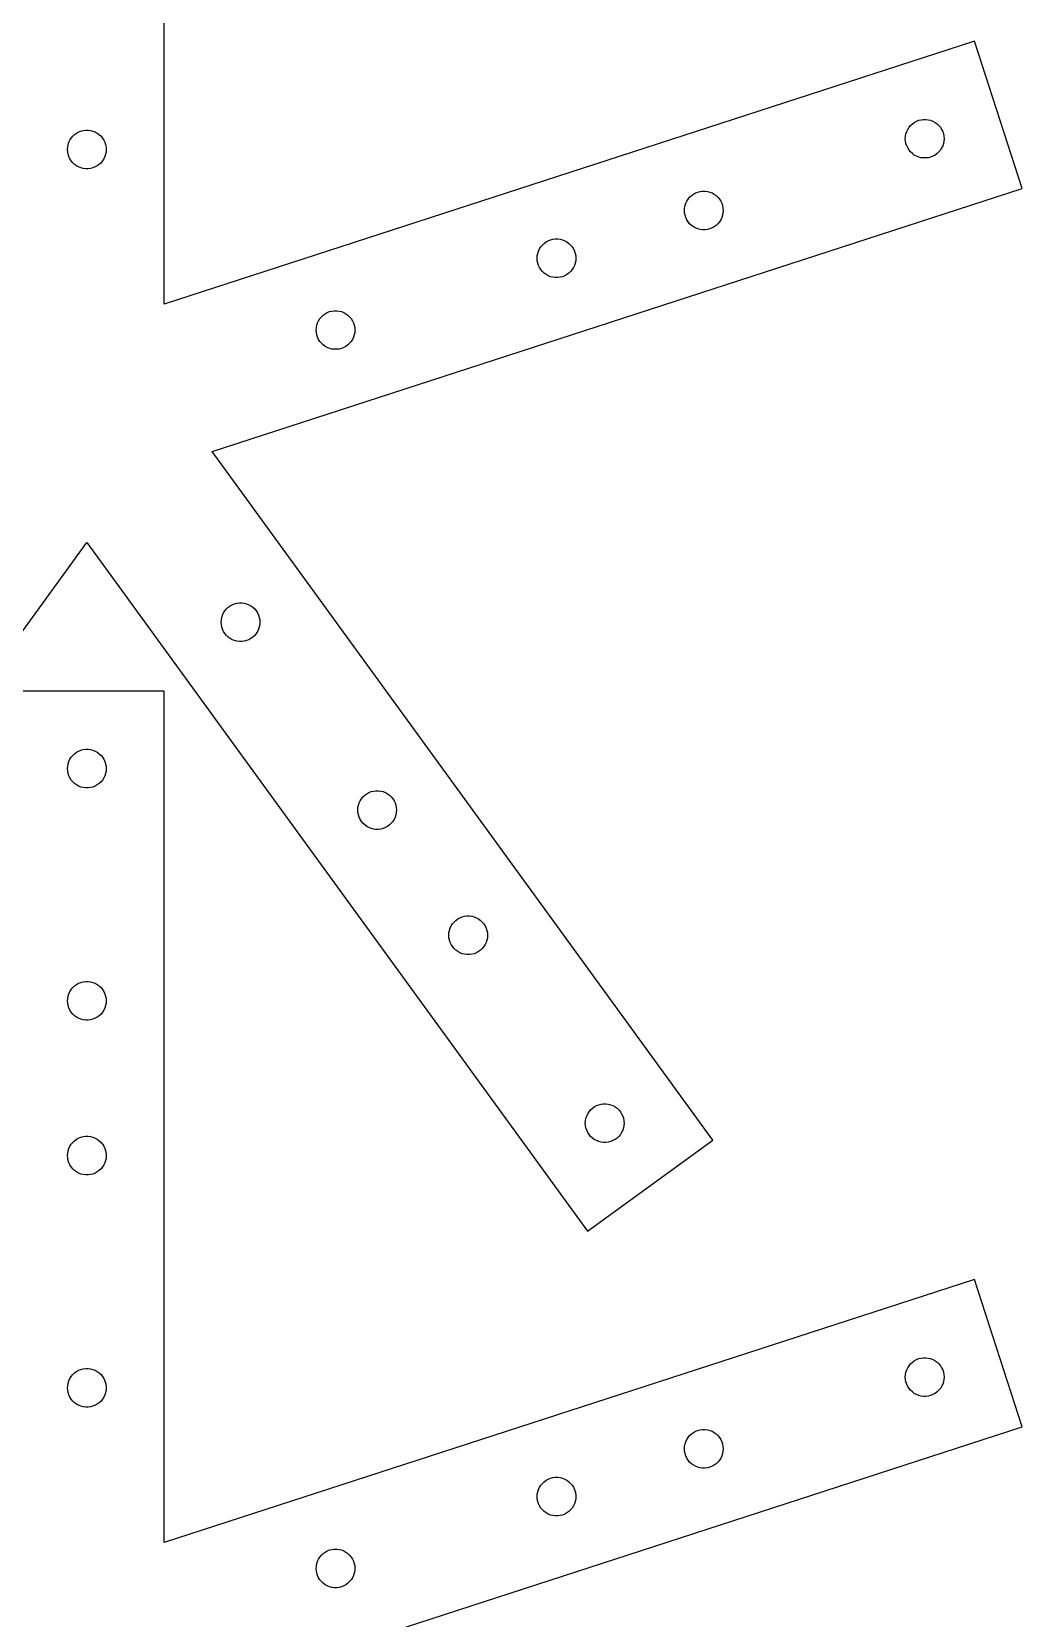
# Model space of a CAD drawing. Header units: metres. Extents: x 19 to 981, y 14 to 964.
# Drawn here: x 852.9 to 980.8, y 204 to 409 of the extents above; entities that cross this region are included whole.
import ezdxf

# ---------------------------------------------------------------- set-up
doc = ezdxf.new("R2010")
doc.units = ezdxf.units.M

msp = doc.modelspace()

# ---------------------------------------------------------------- linework, layer by layer
for p, q in [((870, 373.764), (870, 483.764)), ((974.616, 407.756), (870, 373.764)), ((980.797, 388.735), (974.616, 407.756)), ((858.178, 395.475), (858.406, 395.69)), ((858.406, 395.69), (858.66, 395.875)), ((858.66, 395.875), (858.936, 396.026)), ((858.936, 396.026), (859.227, 396.141)), ((859.227, 396.141), (859.532, 396.22)), ((859.532, 396.22), (859.843, 396.259)), ((859.843, 396.259), (860.157, 396.259)), ((860.157, 396.259), (860.468, 396.22)), ((860.468, 396.22), (860.773, 396.141)), ((860.773, 396.141), (861.064, 396.026)), ((861.064, 396.026), (861.34, 395.875)), ((861.34, 395.875), (861.594, 395.69)), ((861.594, 395.69), (861.822, 395.475)), ((965.716, 395.468), (965.774, 395.777)), ((965.774, 395.777), (965.871, 396.075)), ((965.871, 396.075), (966.005, 396.359)), ((966.005, 396.359), (966.173, 396.624)), ((966.173, 396.624), (966.373, 396.866)), ((966.373, 396.866), (966.602, 397.081)), ((966.602, 397.081), (966.856, 397.266)), ((966.856, 397.266), (967.131, 397.417)), ((967.131, 397.417), (967.423, 397.533)), ((967.423, 397.533), (967.727, 397.611)), ((967.727, 397.611), (968.039, 397.65)), ((968.039, 397.65), (968.353, 397.65)), ((968.353, 397.65), (968.664, 397.611)), ((968.664, 397.611), (968.968, 397.533)), ((968.968, 397.533), (969.26, 397.417)), ((969.26, 397.417), (969.535, 397.266)), ((969.535, 397.266), (969.789, 397.081)), ((969.789, 397.081), (970.018, 396.866)), ((970.018, 396.866), (970.218, 396.624)), ((970.218, 396.624), (970.387, 396.359)), ((970.387, 396.359), (970.52, 396.075)), ((970.52, 396.075), (970.617, 395.777)), ((970.617, 395.777), (970.676, 395.468)), ((857.5, 393.764), (857.52, 394.077)), ((857.52, 393.45), (857.5, 393.764)), ((857.52, 394.077), (857.579, 394.386)), ((857.579, 394.386), (857.676, 394.684)), ((857.676, 394.684), (857.809, 394.968)), ((857.809, 394.968), (857.977, 395.233)), ((857.977, 395.233), (858.178, 395.475)), ((861.822, 395.475), (862.023, 395.233)), ((862.023, 395.233), (862.191, 394.968)), ((862.191, 394.968), (862.324, 394.684)), ((862.324, 394.684), (862.421, 394.386)), ((862.421, 394.386), (862.48, 394.077)), ((862.48, 394.077), (862.5, 393.764)), ((862.5, 393.764), (862.48, 393.45)), ((965.696, 395.155), (965.716, 395.468)), ((965.716, 394.842), (965.696, 395.155)), ((965.774, 394.533), (965.716, 394.842)), ((965.871, 394.235), (965.774, 394.533)), ((966.005, 393.951), (965.871, 394.235)), ((966.173, 393.685), (966.005, 393.951)), ((966.373, 393.444), (966.173, 393.685)), ((970.218, 393.685), (970.018, 393.444)), ((970.387, 393.951), (970.218, 393.685)), ((970.52, 394.235), (970.387, 393.951)), ((970.617, 394.533), (970.52, 394.235)), ((970.676, 394.842), (970.617, 394.533)), ((970.676, 395.468), (970.696, 395.155)), ((970.696, 395.155), (970.676, 394.842)), ((857.579, 393.142), (857.52, 393.45)), ((857.676, 392.844), (857.579, 393.142)), ((857.809, 392.559), (857.676, 392.844)), ((857.977, 392.294), (857.809, 392.559)), ((858.178, 392.052), (857.977, 392.294)), ((858.406, 391.838), (858.178, 392.052)), ((858.66, 391.653), (858.406, 391.838)), ((858.936, 391.502), (858.66, 391.653)), ((861.34, 391.653), (861.064, 391.502)), ((861.594, 391.838), (861.34, 391.653)), ((861.822, 392.052), (861.594, 391.838)), ((862.023, 392.294), (861.822, 392.052)), ((862.191, 392.559), (862.023, 392.294)), ((862.324, 392.844), (862.191, 392.559)), ((862.421, 393.142), (862.324, 392.844)), ((862.48, 393.45), (862.421, 393.142)), ((966.602, 393.229), (966.373, 393.444)), ((966.856, 393.044), (966.602, 393.229)), ((967.131, 392.893), (966.856, 393.044)), ((967.423, 392.777), (967.131, 392.893)), ((967.727, 392.699), (967.423, 392.777)), ((968.039, 392.66), (967.727, 392.699)), ((968.353, 392.66), (968.039, 392.66)), ((968.664, 392.699), (968.353, 392.66)), ((968.968, 392.777), (968.664, 392.699)), ((969.26, 392.893), (968.968, 392.777)), ((969.535, 393.044), (969.26, 392.893)), ((969.789, 393.229), (969.535, 393.044)), ((970.018, 393.444), (969.789, 393.229)), ((859.227, 391.386), (858.936, 391.502)), ((859.532, 391.308), (859.227, 391.386)), ((859.843, 391.269), (859.532, 391.308)), ((860.157, 391.269), (859.843, 391.269)), ((860.468, 391.308), (860.157, 391.269)), ((860.773, 391.386), (860.468, 391.308)), ((861.064, 391.502), (860.773, 391.386)), ((876.18, 354.743), (980.797, 388.735)), ((937.642, 387.354), (937.842, 387.596)), ((937.842, 387.596), (938.071, 387.811)), ((938.071, 387.811), (938.325, 387.995)), ((938.325, 387.995), (938.6, 388.146)), ((938.6, 388.146), (938.892, 388.262)), ((938.892, 388.262), (939.196, 388.34)), ((939.196, 388.34), (939.507, 388.379)), ((939.507, 388.379), (939.821, 388.379)), ((939.821, 388.379), (940.133, 388.34)), ((940.133, 388.34), (940.437, 388.262)), ((940.437, 388.262), (940.729, 388.146)), ((940.729, 388.146), (941.004, 387.995)), ((941.004, 387.995), (941.258, 387.811)), ((941.258, 387.811), (941.487, 387.596)), ((941.487, 387.596), (941.687, 387.354)), ((937.164, 385.884), (937.184, 386.198)), ((937.184, 385.571), (937.164, 385.884)), ((937.184, 386.198), (937.243, 386.506)), ((937.243, 385.263), (937.184, 385.571)), ((937.243, 386.506), (937.34, 386.805)), ((937.34, 386.805), (937.473, 387.089)), ((937.473, 387.089), (937.642, 387.354)), ((941.687, 387.354), (941.855, 387.089)), ((941.855, 387.089), (941.989, 386.805)), ((941.989, 386.805), (942.086, 386.506)), ((942.086, 386.506), (942.144, 386.198)), ((942.144, 385.571), (942.086, 385.263)), ((942.144, 386.198), (942.164, 385.884)), ((942.164, 385.884), (942.144, 385.571)), ((937.34, 384.964), (937.243, 385.263)), ((937.473, 384.68), (937.34, 384.964)), ((937.642, 384.415), (937.473, 384.68)), ((937.842, 384.173), (937.642, 384.415)), ((938.071, 383.958), (937.842, 384.173)), ((938.325, 383.774), (938.071, 383.958)), ((938.6, 383.622), (938.325, 383.774)), ((938.892, 383.507), (938.6, 383.622)), ((939.196, 383.429), (938.892, 383.507)), ((939.507, 383.389), (939.196, 383.429)), ((939.821, 383.389), (939.507, 383.389)), ((940.133, 383.429), (939.821, 383.389)), ((940.437, 383.507), (940.133, 383.429)), ((940.729, 383.622), (940.437, 383.507)), ((941.004, 383.774), (940.729, 383.622)), ((941.258, 383.958), (941.004, 383.774)), ((941.487, 384.173), (941.258, 383.958)), ((941.687, 384.415), (941.487, 384.173)), ((941.855, 384.68), (941.687, 384.415)), ((941.989, 384.964), (941.855, 384.68)), ((942.086, 385.263), (941.989, 384.964)), ((918.62, 381.174), (918.821, 381.415)), ((918.821, 381.415), (919.049, 381.63)), ((919.049, 381.63), (919.303, 381.815)), ((919.303, 381.815), (919.579, 381.966)), ((919.579, 381.966), (919.87, 382.082)), ((919.87, 382.082), (920.175, 382.16)), ((920.175, 382.16), (920.486, 382.199)), ((920.486, 382.199), (920.8, 382.199)), ((920.8, 382.199), (921.111, 382.16)), ((921.111, 382.16), (921.416, 382.082)), ((921.416, 382.082), (921.707, 381.966)), ((921.707, 381.966), (921.983, 381.815)), ((921.983, 381.815), (922.237, 381.63)), ((922.237, 381.63), (922.465, 381.415)), ((922.465, 381.415), (922.666, 381.174)), ((918.143, 379.704), (918.163, 380.017)), ((918.163, 379.391), (918.143, 379.704)), ((918.163, 380.017), (918.222, 380.326)), ((918.222, 379.082), (918.163, 379.391)), ((918.222, 380.326), (918.319, 380.624)), ((918.319, 380.624), (918.452, 380.908)), ((918.452, 380.908), (918.62, 381.174)), ((922.666, 381.174), (922.834, 380.908)), ((922.834, 380.908), (922.967, 380.624)), ((922.967, 380.624), (923.064, 380.326)), ((923.064, 380.326), (923.123, 380.017)), ((923.123, 379.391), (923.064, 379.082)), ((923.123, 380.017), (923.143, 379.704)), ((923.143, 379.704), (923.123, 379.391)), ((918.319, 378.784), (918.222, 379.082)), ((918.452, 378.5), (918.319, 378.784)), ((918.62, 378.235), (918.452, 378.5)), ((918.821, 377.993), (918.62, 378.235)), ((919.049, 377.778), (918.821, 377.993)), ((919.303, 377.593), (919.049, 377.778)), ((919.579, 377.442), (919.303, 377.593)), ((919.87, 377.326), (919.579, 377.442)), ((920.175, 377.248), (919.87, 377.326)), ((920.486, 377.209), (920.175, 377.248)), ((920.8, 377.209), (920.486, 377.209)), ((921.111, 377.248), (920.8, 377.209)), ((921.416, 377.326), (921.111, 377.248)), ((921.707, 377.442), (921.416, 377.326)), ((921.983, 377.593), (921.707, 377.442)), ((922.237, 377.778), (921.983, 377.593)), ((922.465, 377.993), (922.237, 377.778)), ((922.666, 378.235), (922.465, 377.993)), ((922.834, 378.5), (922.666, 378.235)), ((922.967, 378.784), (922.834, 378.5)), ((923.064, 379.082), (922.967, 378.784)), ((889.631, 370.747), (889.69, 371.055)), ((889.69, 371.055), (889.787, 371.354)), ((889.787, 371.354), (889.921, 371.638)), ((889.921, 371.638), (890.089, 371.903)), ((890.089, 371.903), (890.289, 372.145)), ((890.289, 372.145), (890.518, 372.36)), ((890.518, 372.36), (890.772, 372.544)), ((890.772, 372.544), (891.047, 372.696)), ((891.047, 372.696), (891.339, 372.811)), ((891.339, 372.811), (891.643, 372.889)), ((891.643, 372.889), (891.954, 372.929)), ((891.954, 372.929), (892.268, 372.929)), ((892.268, 372.929), (892.58, 372.889)), ((892.58, 372.889), (892.884, 372.811)), ((892.884, 372.811), (893.176, 372.696)), ((893.176, 372.696), (893.451, 372.544)), ((893.451, 372.544), (893.705, 372.36)), ((893.705, 372.36), (893.934, 372.145)), ((893.934, 372.145), (894.134, 371.903)), ((894.134, 371.903), (894.302, 371.638)), ((894.302, 371.638), (894.436, 371.354)), ((894.436, 371.354), (894.533, 371.055)), ((894.533, 371.055), (894.592, 370.747)), ((889.611, 370.434), (889.631, 370.747)), ((889.631, 370.12), (889.611, 370.434)), ((889.69, 369.812), (889.631, 370.12)), ((889.787, 369.513), (889.69, 369.812)), ((889.921, 369.229), (889.787, 369.513)), ((890.089, 368.964), (889.921, 369.229)), ((894.302, 369.229), (894.134, 368.964)), ((894.436, 369.513), (894.302, 369.229)), ((894.533, 369.812), (894.436, 369.513)), ((894.592, 370.12), (894.533, 369.812)), ((894.592, 370.747), (894.611, 370.434)), ((894.611, 370.434), (894.592, 370.12)), ((890.289, 368.722), (890.089, 368.964)), ((890.518, 368.507), (890.289, 368.722)), ((890.772, 368.323), (890.518, 368.507)), ((891.047, 368.172), (890.772, 368.323)), ((891.339, 368.056), (891.047, 368.172)), ((891.643, 367.978), (891.339, 368.056)), ((891.954, 367.939), (891.643, 367.978)), ((892.268, 367.939), (891.954, 367.939)), ((892.58, 367.978), (892.268, 367.939)), ((892.884, 368.056), (892.58, 367.978)), ((893.176, 368.172), (892.884, 368.056)), ((893.451, 368.323), (893.176, 368.172)), ((893.705, 368.507), (893.451, 368.323)), ((893.934, 368.722), (893.705, 368.507)), ((894.134, 368.964), (893.934, 368.722)), ((940.837, 265.751), (876.18, 354.743)), ((795.344, 253.995), (860, 342.987)), ((860, 342.987), (924.656, 253.995)), ((877.655, 333.889), (877.823, 334.154)), ((877.823, 334.154), (878.023, 334.396)), ((878.023, 334.396), (878.252, 334.611)), ((878.252, 334.611), (878.506, 334.795)), ((878.506, 334.795), (878.781, 334.947)), ((878.781, 334.947), (879.073, 335.062)), ((879.073, 335.062), (879.377, 335.14)), ((879.377, 335.14), (879.689, 335.18)), ((879.689, 335.18), (880.003, 335.18)), ((880.003, 335.18), (880.314, 335.14)), ((880.314, 335.14), (880.618, 335.062)), ((880.618, 335.062), (880.91, 334.947)), ((880.91, 334.947), (881.185, 334.795)), ((881.185, 334.795), (881.439, 334.611)), ((881.439, 334.611), (881.668, 334.396)), ((881.668, 334.396), (881.868, 334.154)), ((881.868, 334.154), (882.037, 333.889)), ((877.346, 332.685), (877.366, 332.998)), ((877.366, 332.371), (877.346, 332.685)), ((877.366, 332.998), (877.424, 333.306)), ((877.424, 332.063), (877.366, 332.371)), ((877.424, 333.306), (877.521, 333.605)), ((877.521, 333.605), (877.655, 333.889)), ((882.037, 333.889), (882.17, 333.605)), ((882.17, 333.605), (882.267, 333.306)), ((882.267, 333.306), (882.326, 332.998)), ((882.326, 332.371), (882.267, 332.063)), ((882.326, 332.998), (882.346, 332.685)), ((882.346, 332.685), (882.326, 332.371)), ((877.521, 331.764), (877.424, 332.063)), ((877.655, 331.48), (877.521, 331.764)), ((877.823, 331.215), (877.655, 331.48)), ((878.023, 330.973), (877.823, 331.215)), ((878.252, 330.758), (878.023, 330.973)), ((878.506, 330.574), (878.252, 330.758)), ((878.781, 330.422), (878.506, 330.574)), ((879.073, 330.307), (878.781, 330.422)), ((879.377, 330.229), (879.073, 330.307)), ((879.689, 330.189), (879.377, 330.229)), ((880.003, 330.189), (879.689, 330.189)), ((880.314, 330.229), (880.003, 330.189)), ((880.618, 330.307), (880.314, 330.229)), ((880.91, 330.422), (880.618, 330.307)), ((881.185, 330.574), (880.91, 330.422)), ((881.439, 330.758), (881.185, 330.574)), ((881.668, 330.973), (881.439, 330.758)), ((881.868, 331.215), (881.668, 330.973)), ((882.037, 331.48), (881.868, 331.215)), ((882.17, 331.764), (882.037, 331.48)), ((882.267, 332.063), (882.17, 331.764)), ((870, 323.764), (850, 323.764)), ((870, 213.764), (870, 323.764)), ((858.178, 315.475), (858.406, 315.69)), ((858.406, 315.69), (858.66, 315.875)), ((858.66, 315.875), (858.936, 316.026)), ((858.936, 316.026), (859.227, 316.141)), ((859.227, 316.141), (859.532, 316.22)), ((859.532, 316.22), (859.843, 316.259)), ((859.843, 316.259), (860.157, 316.259)), ((860.157, 316.259), (860.468, 316.22)), ((860.468, 316.22), (860.773, 316.141)), ((860.773, 316.141), (861.064, 316.026)), ((861.064, 316.026), (861.34, 315.875)), ((861.34, 315.875), (861.594, 315.69)), ((861.594, 315.69), (861.822, 315.475)), ((857.5, 313.764), (857.52, 314.077)), ((857.52, 313.45), (857.5, 313.764)), ((857.52, 314.077), (857.579, 314.386)), ((857.579, 314.386), (857.676, 314.684)), ((857.676, 314.684), (857.809, 314.968)), ((857.809, 314.968), (857.977, 315.233)), ((857.977, 315.233), (858.178, 315.475)), ((861.822, 315.475), (862.023, 315.233)), ((862.023, 315.233), (862.191, 314.968)), ((862.191, 314.968), (862.324, 314.684)), ((862.324, 314.684), (862.421, 314.386)), ((862.421, 314.386), (862.48, 314.077)), ((862.48, 314.077), (862.5, 313.764)), ((862.5, 313.764), (862.48, 313.45)), ((857.579, 313.142), (857.52, 313.45)), ((857.676, 312.844), (857.579, 313.142)), ((857.809, 312.559), (857.676, 312.844)), ((857.977, 312.294), (857.809, 312.559)), ((858.178, 312.052), (857.977, 312.294)), ((858.406, 311.838), (858.178, 312.052)), ((858.66, 311.653), (858.406, 311.838)), ((858.936, 311.502), (858.66, 311.653)), ((861.34, 311.653), (861.064, 311.502)), ((861.594, 311.838), (861.34, 311.653)), ((861.822, 312.052), (861.594, 311.838)), ((862.023, 312.294), (861.822, 312.052)), ((862.191, 312.559), (862.023, 312.294)), ((862.324, 312.844), (862.191, 312.559)), ((862.421, 313.142), (862.324, 312.844)), ((862.48, 313.45), (862.421, 313.142)), ((859.227, 311.386), (858.936, 311.502)), ((859.532, 311.308), (859.227, 311.386)), ((859.843, 311.269), (859.532, 311.308)), ((860.157, 311.269), (859.843, 311.269)), ((860.468, 311.308), (860.157, 311.269)), ((860.773, 311.386), (860.468, 311.308)), ((861.064, 311.502), (860.773, 311.386)), ((895.155, 309.334), (895.289, 309.618)), ((895.289, 309.618), (895.457, 309.883)), ((895.457, 309.883), (895.657, 310.125)), ((895.657, 310.125), (895.886, 310.34)), ((895.886, 310.34), (896.14, 310.525)), ((896.14, 310.525), (896.415, 310.676)), ((896.415, 310.676), (896.707, 310.792)), ((896.707, 310.792), (897.011, 310.87)), ((897.011, 310.87), (897.322, 310.909)), ((897.322, 310.909), (897.636, 310.909)), ((897.636, 310.909), (897.948, 310.87)), ((897.948, 310.87), (898.252, 310.792)), ((898.252, 310.792), (898.544, 310.676)), ((898.544, 310.676), (898.819, 310.525)), ((898.819, 310.525), (899.073, 310.34)), ((899.073, 310.34), (899.302, 310.125)), ((899.302, 310.125), (899.502, 309.883)), ((899.502, 309.883), (899.67, 309.618)), ((899.67, 309.618), (899.804, 309.334)), ((894.979, 308.414), (894.999, 308.727)), ((894.999, 308.101), (894.979, 308.414)), ((894.999, 308.727), (895.058, 309.036)), ((895.058, 307.792), (894.999, 308.101)), ((895.058, 309.036), (895.155, 309.334)), ((895.155, 307.494), (895.058, 307.792)), ((895.289, 307.21), (895.155, 307.494)), ((899.804, 307.494), (899.67, 307.21)), ((899.804, 309.334), (899.901, 309.036)), ((899.901, 307.792), (899.804, 307.494)), ((899.901, 309.036), (899.96, 308.727)), ((899.96, 308.101), (899.901, 307.792)), ((899.96, 308.727), (899.979, 308.414)), ((899.979, 308.414), (899.96, 308.101)), ((895.457, 306.945), (895.289, 307.21)), ((895.657, 306.703), (895.457, 306.945)), ((895.886, 306.488), (895.657, 306.703)), ((896.14, 306.303), (895.886, 306.488)), ((896.415, 306.152), (896.14, 306.303)), ((896.707, 306.036), (896.415, 306.152)), ((897.011, 305.958), (896.707, 306.036)), ((897.322, 305.919), (897.011, 305.958)), ((897.636, 305.919), (897.322, 305.919)), ((897.948, 305.958), (897.636, 305.919)), ((898.252, 306.036), (897.948, 305.958)), ((898.544, 306.152), (898.252, 306.036)), ((898.819, 306.303), (898.544, 306.152)), ((899.073, 306.488), (898.819, 306.303)), ((899.302, 306.703), (899.073, 306.488)), ((899.502, 306.945), (899.302, 306.703)), ((899.67, 307.21), (899.502, 306.945)), ((906.814, 292.855), (906.911, 293.154)), ((906.911, 293.154), (907.044, 293.438)), ((907.044, 293.438), (907.213, 293.703)), ((907.213, 293.703), (907.413, 293.945)), ((907.413, 293.945), (907.642, 294.16)), ((907.642, 294.16), (907.896, 294.344)), ((907.896, 294.344), (908.171, 294.496)), ((908.171, 294.496), (908.463, 294.611)), ((908.463, 294.611), (908.767, 294.689)), ((908.767, 294.689), (909.078, 294.729)), ((909.078, 294.729), (909.392, 294.729)), ((909.392, 294.729), (909.704, 294.689)), ((909.704, 294.689), (910.008, 294.611)), ((910.008, 294.611), (910.3, 294.496)), ((910.3, 294.496), (910.575, 294.344)), ((910.575, 294.344), (910.829, 294.16)), ((910.829, 294.16), (911.058, 293.945)), ((911.058, 293.945), (911.258, 293.703)), ((911.258, 293.703), (911.426, 293.438)), ((911.426, 293.438), (911.56, 293.154)), ((911.56, 293.154), (911.657, 292.855)), ((906.735, 292.234), (906.755, 292.547)), ((906.755, 291.92), (906.735, 292.234)), ((906.755, 292.547), (906.814, 292.855)), ((906.814, 291.612), (906.755, 291.92)), ((906.911, 291.313), (906.814, 291.612)), ((907.044, 291.029), (906.911, 291.313)), ((911.56, 291.313), (911.426, 291.029)), ((911.657, 291.612), (911.56, 291.313)), ((911.657, 292.855), (911.715, 292.547)), ((911.715, 291.92), (911.657, 291.612)), ((911.715, 292.547), (911.735, 292.234)), ((911.735, 292.234), (911.715, 291.92)), ((907.213, 290.764), (907.044, 291.029)), ((907.413, 290.522), (907.213, 290.764)), ((907.642, 290.307), (907.413, 290.522)), ((907.896, 290.123), (907.642, 290.307)), ((908.171, 289.972), (907.896, 290.123)), ((908.463, 289.856), (908.171, 289.972)), ((908.767, 289.778), (908.463, 289.856)), ((909.078, 289.739), (908.767, 289.778)), ((909.392, 289.739), (909.078, 289.739)), ((909.704, 289.778), (909.392, 289.739)), ((910.008, 289.856), (909.704, 289.778)), ((910.3, 289.972), (910.008, 289.856)), ((910.575, 290.123), (910.3, 289.972)), ((910.829, 290.307), (910.575, 290.123)), ((911.058, 290.522), (910.829, 290.307)), ((911.258, 290.764), (911.058, 290.522)), ((911.426, 291.029), (911.258, 290.764)), ((857.676, 284.684), (857.809, 284.968)), ((857.809, 284.968), (857.977, 285.233)), ((857.977, 285.233), (858.178, 285.475)), ((858.178, 285.475), (858.406, 285.69)), ((858.406, 285.69), (858.66, 285.875)), ((858.66, 285.875), (858.936, 286.026)), ((858.936, 286.026), (859.227, 286.141)), ((859.227, 286.141), (859.532, 286.22)), ((859.532, 286.22), (859.843, 286.259)), ((859.843, 286.259), (860.157, 286.259)), ((860.157, 286.259), (860.468, 286.22)), ((860.468, 286.22), (860.773, 286.141)), ((860.773, 286.141), (861.064, 286.026)), ((861.064, 286.026), (861.34, 285.875)), ((861.34, 285.875), (861.594, 285.69)), ((861.594, 285.69), (861.822, 285.475)), ((861.822, 285.475), (862.023, 285.233)), ((862.023, 285.233), (862.191, 284.968)), ((862.191, 284.968), (862.324, 284.684)), ((857.5, 283.764), (857.52, 284.077)), ((857.52, 283.45), (857.5, 283.764)), ((857.52, 284.077), (857.579, 284.386)), ((857.579, 283.142), (857.52, 283.45)), ((857.579, 284.386), (857.676, 284.684)), ((857.676, 282.844), (857.579, 283.142)), ((862.324, 284.684), (862.421, 284.386)), ((862.421, 283.142), (862.324, 282.844)), ((862.421, 284.386), (862.48, 284.077)), ((862.48, 283.45), (862.421, 283.142)), ((862.48, 284.077), (862.5, 283.764)), ((862.5, 283.764), (862.48, 283.45)), ((857.809, 282.559), (857.676, 282.844)), ((857.977, 282.294), (857.809, 282.559)), ((858.178, 282.052), (857.977, 282.294)), ((858.406, 281.838), (858.178, 282.052)), ((858.66, 281.653), (858.406, 281.838)), ((858.936, 281.502), (858.66, 281.653)), ((859.227, 281.386), (858.936, 281.502)), ((859.532, 281.308), (859.227, 281.386)), ((859.843, 281.269), (859.532, 281.308)), ((860.157, 281.269), (859.843, 281.269)), ((860.468, 281.308), (860.157, 281.269)), ((860.773, 281.386), (860.468, 281.308)), ((861.064, 281.502), (860.773, 281.386)), ((861.34, 281.653), (861.064, 281.502)), ((861.594, 281.838), (861.34, 281.653)), ((861.822, 282.052), (861.594, 281.838)), ((862.023, 282.294), (861.822, 282.052)), ((862.191, 282.559), (862.023, 282.294)), ((862.324, 282.844), (862.191, 282.559)), ((924.388, 268.276), (924.447, 268.585)), ((924.447, 268.585), (924.544, 268.883)), ((924.544, 268.883), (924.678, 269.168)), ((924.678, 269.168), (924.846, 269.433)), ((924.846, 269.433), (925.046, 269.675)), ((925.046, 269.675), (925.275, 269.889)), ((925.275, 269.889), (925.529, 270.074)), ((925.529, 270.074), (925.804, 270.225)), ((925.804, 270.225), (926.096, 270.341)), ((926.096, 270.341), (926.4, 270.419)), ((926.4, 270.419), (926.712, 270.458)), ((926.712, 270.458), (927.026, 270.458)), ((927.026, 270.458), (927.337, 270.419)), ((927.337, 270.419), (927.641, 270.341)), ((927.641, 270.341), (927.933, 270.225)), ((927.933, 270.225), (928.208, 270.074)), ((928.208, 270.074), (928.462, 269.889)), ((928.462, 269.889), (928.691, 269.675)), ((928.691, 269.675), (928.891, 269.433)), ((928.891, 269.433), (929.059, 269.168)), ((929.059, 269.168), (929.193, 268.883)), ((929.193, 268.883), (929.29, 268.585)), ((929.29, 268.585), (929.349, 268.276)), ((924.369, 267.963), (924.388, 268.276)), ((924.388, 267.65), (924.369, 267.963)), ((924.447, 267.341), (924.388, 267.65)), ((924.544, 267.043), (924.447, 267.341)), ((924.678, 266.759), (924.544, 267.043)), ((924.846, 266.494), (924.678, 266.759)), ((925.046, 266.252), (924.846, 266.494)), ((928.891, 266.494), (928.691, 266.252)), ((929.059, 266.759), (928.891, 266.494)), ((929.193, 267.043), (929.059, 266.759)), ((929.29, 267.341), (929.193, 267.043)), ((929.349, 267.65), (929.29, 267.341)), ((929.349, 268.276), (929.369, 267.963)), ((929.369, 267.963), (929.349, 267.65)), ((857.579, 264.386), (857.676, 264.684)), ((857.676, 264.684), (857.809, 264.968)), ((857.809, 264.968), (857.977, 265.233)), ((857.977, 265.233), (858.178, 265.475)), ((858.178, 265.475), (858.406, 265.69)), ((858.406, 265.69), (858.66, 265.875)), ((858.66, 265.875), (858.936, 266.026)), ((858.936, 266.026), (859.227, 266.141)), ((859.227, 266.141), (859.532, 266.22)), ((859.532, 266.22), (859.843, 266.259)), ((859.843, 266.259), (860.157, 266.259)), ((860.157, 266.259), (860.468, 266.22)), ((860.468, 266.22), (860.773, 266.141)), ((860.773, 266.141), (861.064, 266.026)), ((861.064, 266.026), (861.34, 265.875)), ((861.34, 265.875), (861.594, 265.69)), ((861.594, 265.69), (861.822, 265.475)), ((861.822, 265.475), (862.023, 265.233)), ((862.023, 265.233), (862.191, 264.968)), ((862.191, 264.968), (862.324, 264.684)), ((862.324, 264.684), (862.421, 264.386)), ((924.656, 253.995), (940.837, 265.751)), ((925.275, 266.037), (925.046, 266.252)), ((925.529, 265.852), (925.275, 266.037)), ((925.804, 265.701), (925.529, 265.852)), ((926.096, 265.586), (925.804, 265.701)), ((926.4, 265.507), (926.096, 265.586)), ((926.712, 265.468), (926.4, 265.507)), ((927.026, 265.468), (926.712, 265.468)), ((927.337, 265.507), (927.026, 265.468)), ((927.641, 265.586), (927.337, 265.507)), ((927.933, 265.701), (927.641, 265.586)), ((928.208, 265.852), (927.933, 265.701)), ((928.462, 266.037), (928.208, 265.852)), ((928.691, 266.252), (928.462, 266.037)), ((857.5, 263.764), (857.52, 264.077)), ((857.52, 263.45), (857.5, 263.764)), ((857.52, 264.077), (857.579, 264.386)), ((857.579, 263.142), (857.52, 263.45)), ((857.676, 262.844), (857.579, 263.142)), ((857.809, 262.559), (857.676, 262.844)), ((857.977, 262.294), (857.809, 262.559)), ((862.191, 262.559), (862.023, 262.294)), ((862.324, 262.844), (862.191, 262.559)), ((862.421, 263.142), (862.324, 262.844)), ((862.421, 264.386), (862.48, 264.077)), ((862.48, 263.45), (862.421, 263.142)), ((862.48, 264.077), (862.5, 263.764)), ((862.5, 263.764), (862.48, 263.45)), ((858.178, 262.052), (857.977, 262.294)), ((858.406, 261.838), (858.178, 262.052)), ((858.66, 261.653), (858.406, 261.838)), ((858.936, 261.502), (858.66, 261.653)), ((859.227, 261.386), (858.936, 261.502)), ((859.532, 261.308), (859.227, 261.386)), ((859.843, 261.269), (859.532, 261.308)), ((860.157, 261.269), (859.843, 261.269)), ((860.468, 261.308), (860.157, 261.269)), ((860.773, 261.386), (860.468, 261.308)), ((861.064, 261.502), (860.773, 261.386)), ((861.34, 261.653), (861.064, 261.502)), ((861.594, 261.838), (861.34, 261.653)), ((861.822, 262.052), (861.594, 261.838)), ((862.023, 262.294), (861.822, 262.052)), ((974.616, 247.756), (870, 213.764)), ((980.797, 228.735), (974.616, 247.756)), ((858.406, 235.69), (858.66, 235.875)), ((858.66, 235.875), (858.936, 236.026)), ((858.936, 236.026), (859.227, 236.141)), ((859.227, 236.141), (859.532, 236.22)), ((859.532, 236.22), (859.843, 236.259)), ((859.843, 236.259), (860.157, 236.259)), ((860.157, 236.259), (860.468, 236.22)), ((860.468, 236.22), (860.773, 236.141)), ((860.773, 236.141), (861.064, 236.026)), ((861.064, 236.026), (861.34, 235.875)), ((861.34, 235.875), (861.594, 235.69)), ((965.716, 235.468), (965.774, 235.777)), ((965.774, 235.777), (965.871, 236.075)), ((965.871, 236.075), (966.005, 236.359)), ((966.005, 236.359), (966.173, 236.624)), ((966.173, 236.624), (966.373, 236.866)), ((966.373, 236.866), (966.602, 237.081)), ((966.602, 237.081), (966.856, 237.266)), ((966.856, 237.266), (967.131, 237.417)), ((967.131, 237.417), (967.423, 237.533)), ((967.423, 237.533), (967.727, 237.611)), ((967.727, 237.611), (968.039, 237.65)), ((968.039, 237.65), (968.353, 237.65)), ((968.353, 237.65), (968.664, 237.611)), ((968.664, 237.611), (968.968, 237.533)), ((968.968, 237.533), (969.26, 237.417)), ((969.26, 237.417), (969.535, 237.266)), ((969.535, 237.266), (969.789, 237.081)), ((969.789, 237.081), (970.018, 236.866)), ((970.018, 236.866), (970.218, 236.624)), ((970.218, 236.624), (970.387, 236.359)), ((970.387, 236.359), (970.52, 236.075)), ((970.52, 236.075), (970.617, 235.777)), ((970.617, 235.777), (970.676, 235.468)), ((857.5, 233.764), (857.52, 234.077)), ((857.52, 233.45), (857.5, 233.764)), ((857.52, 234.077), (857.579, 234.386)), ((857.579, 234.386), (857.676, 234.684)), ((857.676, 234.684), (857.809, 234.968)), ((857.809, 234.968), (857.977, 235.233)), ((857.977, 235.233), (858.178, 235.475)), ((858.178, 235.475), (858.406, 235.69)), ((861.594, 235.69), (861.822, 235.475)), ((861.822, 235.475), (862.023, 235.233)), ((862.023, 235.233), (862.191, 234.968)), ((862.191, 234.968), (862.324, 234.684)), ((862.324, 234.684), (862.421, 234.386)), ((862.421, 234.386), (862.48, 234.077)), ((862.48, 234.077), (862.5, 233.764)), ((862.5, 233.764), (862.48, 233.45)), ((965.696, 235.155), (965.716, 235.468)), ((965.716, 234.842), (965.696, 235.155)), ((965.774, 234.533), (965.716, 234.842)), ((965.871, 234.235), (965.774, 234.533)), ((966.005, 233.951), (965.871, 234.235)), ((966.173, 233.685), (966.005, 233.951)), ((966.373, 233.444), (966.173, 233.685)), ((970.218, 233.685), (970.018, 233.444)), ((970.387, 233.951), (970.218, 233.685)), ((970.52, 234.235), (970.387, 233.951)), ((970.617, 234.533), (970.52, 234.235)), ((970.676, 234.842), (970.617, 234.533)), ((970.676, 235.468), (970.696, 235.155)), ((970.696, 235.155), (970.676, 234.842)), ((857.579, 233.142), (857.52, 233.45)), ((857.676, 232.844), (857.579, 233.142)), ((857.809, 232.559), (857.676, 232.844)), ((857.977, 232.294), (857.809, 232.559)), ((858.178, 232.052), (857.977, 232.294)), ((858.406, 231.838), (858.178, 232.052)), ((858.66, 231.653), (858.406, 231.838)), ((858.936, 231.502), (858.66, 231.653)), ((861.34, 231.653), (861.064, 231.502)), ((861.594, 231.838), (861.34, 231.653)), ((861.822, 232.052), (861.594, 231.838)), ((862.023, 232.294), (861.822, 232.052)), ((862.191, 232.559), (862.023, 232.294)), ((862.324, 232.844), (862.191, 232.559)), ((862.421, 233.142), (862.324, 232.844)), ((862.48, 233.45), (862.421, 233.142)), ((966.602, 233.229), (966.373, 233.444)), ((966.856, 233.044), (966.602, 233.229)), ((967.131, 232.893), (966.856, 233.044)), ((967.423, 232.777), (967.131, 232.893)), ((967.727, 232.699), (967.423, 232.777)), ((968.039, 232.66), (967.727, 232.699)), ((968.353, 232.66), (968.039, 232.66)), ((968.664, 232.699), (968.353, 232.66)), ((968.968, 232.777), (968.664, 232.699)), ((969.26, 232.893), (968.968, 232.777)), ((969.535, 233.044), (969.26, 232.893)), ((969.789, 233.229), (969.535, 233.044)), ((970.018, 233.444), (969.789, 233.229)), ((859.227, 231.386), (858.936, 231.502)), ((859.532, 231.308), (859.227, 231.386)), ((859.843, 231.269), (859.532, 231.308)), ((860.157, 231.269), (859.843, 231.269)), ((860.468, 231.308), (860.157, 231.269)), ((860.773, 231.386), (860.468, 231.308)), ((861.064, 231.502), (860.773, 231.386)), ((876.18, 194.743), (980.797, 228.735)), ((937.642, 227.354), (937.842, 227.596)), ((937.842, 227.596), (938.071, 227.811)), ((938.071, 227.811), (938.325, 227.995)), ((938.325, 227.995), (938.6, 228.146)), ((938.6, 228.146), (938.892, 228.262)), ((938.892, 228.262), (939.196, 228.34)), ((939.196, 228.34), (939.507, 228.379)), ((939.507, 228.379), (939.821, 228.379)), ((939.821, 228.379), (940.133, 228.34)), ((940.133, 228.34), (940.437, 228.262)), ((940.437, 228.262), (940.729, 228.146)), ((940.729, 228.146), (941.004, 227.995)), ((941.004, 227.995), (941.258, 227.811)), ((941.258, 227.811), (941.487, 227.596)), ((941.487, 227.596), (941.687, 227.354)), ((937.164, 225.884), (937.184, 226.198)), ((937.184, 225.571), (937.164, 225.884)), ((937.184, 226.198), (937.243, 226.506)), ((937.243, 225.263), (937.184, 225.571)), ((937.243, 226.506), (937.34, 226.805)), ((937.34, 226.805), (937.473, 227.089)), ((937.473, 227.089), (937.642, 227.354)), ((941.687, 227.354), (941.855, 227.089)), ((941.855, 227.089), (941.989, 226.805)), ((941.989, 226.805), (942.086, 226.506)), ((942.086, 226.506), (942.144, 226.198)), ((942.144, 225.571), (942.086, 225.263)), ((942.144, 226.198), (942.164, 225.884)), ((942.164, 225.884), (942.144, 225.571)), ((937.34, 224.964), (937.243, 225.263)), ((937.473, 224.68), (937.34, 224.964)), ((937.642, 224.415), (937.473, 224.68)), ((937.842, 224.173), (937.642, 224.415)), ((938.071, 223.958), (937.842, 224.173)), ((938.325, 223.774), (938.071, 223.958)), ((938.6, 223.622), (938.325, 223.774)), ((938.892, 223.507), (938.6, 223.622)), ((939.196, 223.429), (938.892, 223.507)), ((940.437, 223.507), (940.133, 223.429)), ((940.729, 223.622), (940.437, 223.507)), ((941.004, 223.774), (940.729, 223.622)), ((941.258, 223.958), (941.004, 223.774)), ((941.487, 224.173), (941.258, 223.958)), ((941.687, 224.415), (941.487, 224.173)), ((941.855, 224.68), (941.687, 224.415)), ((941.989, 224.964), (941.855, 224.68)), ((942.086, 225.263), (941.989, 224.964)), ((918.62, 221.174), (918.821, 221.415)), ((918.821, 221.415), (919.049, 221.63)), ((919.049, 221.63), (919.303, 221.815)), ((919.303, 221.815), (919.579, 221.966)), ((919.579, 221.966), (919.87, 222.082)), ((919.87, 222.082), (920.175, 222.16)), ((920.175, 222.16), (920.486, 222.199)), ((920.486, 222.199), (920.8, 222.199)), ((920.8, 222.199), (921.111, 222.16)), ((921.111, 222.16), (921.416, 222.082)), ((921.416, 222.082), (921.707, 221.966)), ((921.707, 221.966), (921.983, 221.815)), ((921.983, 221.815), (922.237, 221.63)), ((922.237, 221.63), (922.465, 221.415)), ((922.465, 221.415), (922.666, 221.174)), ((939.507, 223.389), (939.196, 223.429)), ((939.821, 223.389), (939.507, 223.389)), ((940.133, 223.429), (939.821, 223.389)), ((918.143, 219.704), (918.163, 220.017)), ((918.163, 219.391), (918.143, 219.704)), ((918.163, 220.017), (918.222, 220.326)), ((918.222, 219.082), (918.163, 219.391)), ((918.222, 220.326), (918.319, 220.624)), ((918.319, 220.624), (918.452, 220.908)), ((918.452, 220.908), (918.62, 221.174)), ((922.666, 221.174), (922.834, 220.908)), ((922.834, 220.908), (922.967, 220.624)), ((922.967, 220.624), (923.064, 220.326)), ((923.064, 220.326), (923.123, 220.017)), ((923.123, 219.391), (923.064, 219.082)), ((923.123, 220.017), (923.143, 219.704)), ((923.143, 219.704), (923.123, 219.391)), ((918.319, 218.784), (918.222, 219.082)), ((918.452, 218.5), (918.319, 218.784)), ((918.62, 218.235), (918.452, 218.5)), ((918.821, 217.993), (918.62, 218.235)), ((919.049, 217.778), (918.821, 217.993)), ((919.303, 217.593), (919.049, 217.778)), ((919.579, 217.442), (919.303, 217.593)), ((919.87, 217.326), (919.579, 217.442)), ((920.175, 217.248), (919.87, 217.326)), ((921.416, 217.326), (921.111, 217.248)), ((921.707, 217.442), (921.416, 217.326)), ((921.983, 217.593), (921.707, 217.442)), ((922.237, 217.778), (921.983, 217.593)), ((922.465, 217.993), (922.237, 217.778)), ((922.666, 218.235), (922.465, 217.993)), ((922.834, 218.5), (922.666, 218.235)), ((922.967, 218.784), (922.834, 218.5)), ((923.064, 219.082), (922.967, 218.784)), ((920.486, 217.209), (920.175, 217.248)), ((920.8, 217.209), (920.486, 217.209)), ((921.111, 217.248), (920.8, 217.209)), ((889.69, 211.055), (889.787, 211.354)), ((889.787, 211.354), (889.921, 211.638)), ((889.921, 211.638), (890.089, 211.903)), ((890.089, 211.903), (890.289, 212.145)), ((890.289, 212.145), (890.518, 212.36)), ((890.518, 212.36), (890.772, 212.544)), ((890.772, 212.544), (891.047, 212.696)), ((891.047, 212.696), (891.339, 212.811)), ((891.339, 212.811), (891.643, 212.889)), ((891.643, 212.889), (891.954, 212.929)), ((891.954, 212.929), (892.268, 212.929)), ((892.268, 212.929), (892.58, 212.889)), ((892.58, 212.889), (892.884, 212.811)), ((892.884, 212.811), (893.176, 212.696)), ((893.176, 212.696), (893.451, 212.544)), ((893.451, 212.544), (893.705, 212.36)), ((893.705, 212.36), (893.934, 212.145)), ((893.934, 212.145), (894.134, 211.903)), ((894.134, 211.903), (894.302, 211.638)), ((894.302, 211.638), (894.436, 211.354)), ((894.436, 211.354), (894.533, 211.055)), ((889.611, 210.434), (889.631, 210.747)), ((889.631, 210.12), (889.611, 210.434)), ((889.631, 210.747), (889.69, 211.055)), ((889.69, 209.812), (889.631, 210.12)), ((889.787, 209.513), (889.69, 209.812)), ((889.921, 209.229), (889.787, 209.513)), ((890.089, 208.964), (889.921, 209.229)), ((894.302, 209.229), (894.134, 208.964)), ((894.436, 209.513), (894.302, 209.229)), ((894.533, 209.812), (894.436, 209.513)), ((894.533, 211.055), (894.592, 210.747)), ((894.592, 210.12), (894.533, 209.812)), ((894.592, 210.747), (894.611, 210.434)), ((894.611, 210.434), (894.592, 210.12)), ((890.289, 208.722), (890.089, 208.964)), ((890.518, 208.507), (890.289, 208.722)), ((890.772, 208.323), (890.518, 208.507)), ((891.047, 208.172), (890.772, 208.323)), ((891.339, 208.056), (891.047, 208.172)), ((891.643, 207.978), (891.339, 208.056)), ((891.954, 207.939), (891.643, 207.978)), ((892.268, 207.939), (891.954, 207.939)), ((892.58, 207.978), (892.268, 207.939)), ((892.884, 208.056), (892.58, 207.978)), ((893.176, 208.172), (892.884, 208.056)), ((893.451, 208.323), (893.176, 208.172)), ((893.705, 208.507), (893.451, 208.323)), ((893.934, 208.722), (893.705, 208.507)), ((894.134, 208.964), (893.934, 208.722))]:
    msp.add_line(p, q)

doc.saveas('drawing.dxf')
